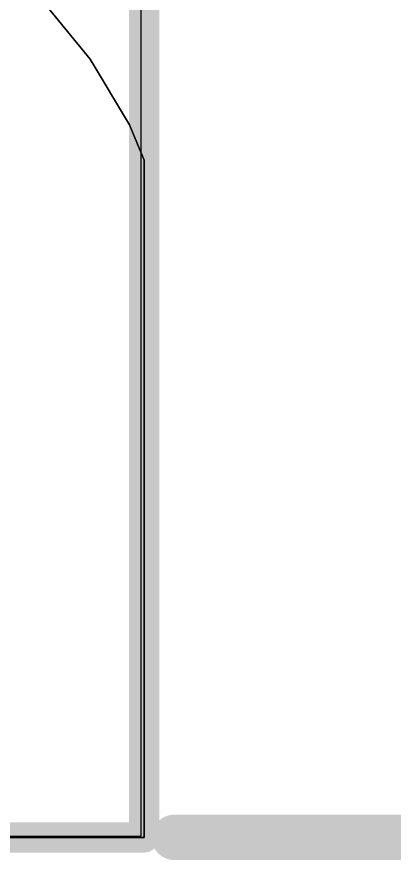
# Model space of a CAD drawing. Header units: inches. Extents: x 0 to 198, y 0 to 199.
# Drawn here: x 6.2572 to 6.3817, y -0.0075 to 0.2704 of the extents above; entities that cross this region are included whole.
import ezdxf

# ---------------------------------------------------------------- set-up
doc = ezdxf.new("R2010")
doc.units = ezdxf.units.IN
doc.header["$MEASUREMENT"] = 0
for name, color, linetype in [('Board Outline', 216, 'Continuous'), ('Bottom Layer', 5, 'Continuous'), ('Bottom Solder', 6, 'Continuous'), ('Dimensions', 6, 'Continuous'), ('Multi-Layer', 9, 'Continuous'), ('Top Layer', 1, 'Continuous'), ('Top Solder', 216, 'Continuous')]:
    doc.layers.add(name, color=color, linetype=linetype)

msp = doc.modelspace()

# ---------------------------------------------------------------- linework, layer by layer
at = {"layer": 'Board Outline'}
for points in [[(6.29921, 0, 0.01, 0.01, 0), (6.29921, 4.72441, 0.01, 0.01, 0)], [(0, 0, 0.01, 0.01, 0), (6.29921, 0, 0.01, 0.01, 0)]]:
    msp.add_lwpolyline(points, format="xyseb", dxfattribs=at)
msp.add_lwpolyline([(6.29671, 0, 0.005, 0.005, 1), (6.30171, 0, 0.005, 0.005, 1)], format="xyseb", close=True, dxfattribs=at)
msp.add_lwpolyline([(6.29671, 0, 0.005, 0.005, 1), (6.30171, 0, 0.005, 0.005, 1)], format="xyseb", close=True, dxfattribs=at)
at = {"layer": 'Bottom Layer'}
for p, q in [((6.28143, 0.25649), (6.26544, 0.27598)), ((6.29439, 0.23487), (6.28143, 0.25649)), ((6.29921, 0.22323), (6.29439, 0.23487)), ((6.29921, 0), (6.29921, 0.22323)), ((6.07598, 0), (6.29921, 0))]:
    msp.add_line(p, q, dxfattribs=at)
at = {"layer": 'Bottom Solder'}
for p, q in [((6.28143, 0.25649), (6.26544, 0.27598)), ((6.29439, 0.23487), (6.28143, 0.25649)), ((6.29921, 0.22323), (6.29439, 0.23487)), ((6.29921, 0), (6.29921, 0.22323)), ((6.07598, 0), (6.29921, 0))]:
    msp.add_line(p, q, dxfattribs=at)
at = {"layer": 'Dimensions'}
msp.add_lwpolyline([(6.30921, 0, 0.015, 0.015, 0), (6.89773, 0, 0.015, 0.015, 0)], format="xyseb", dxfattribs=at)
msp.add_lwpolyline([(6.30546, 0, 0.0075, 0.0075, 1), (6.31296, 0, 0.0075, 0.0075, 1)], format="xyseb", close=True, dxfattribs=at)
at = {"layer": 'Multi-Layer'}
for p, q in [((6.29823, 0.00049), (6.29823, 0.31471)), ((5.99467, 0), (6.29823, 0.00049))]:
    msp.add_line(p, q, dxfattribs=at)
at = {"layer": 'Top Layer'}
for p, q in [((6.28143, 0.25649), (6.26544, 0.27598)), ((6.29439, 0.23487), (6.28143, 0.25649)), ((6.29921, 0.22323), (6.29439, 0.23487)), ((6.29921, 0), (6.29921, 0.22323)), ((6.07598, 0), (6.29921, 0))]:
    msp.add_line(p, q, dxfattribs=at)
at = {"layer": 'Top Solder'}
for p, q in [((6.26544, 0.27598), (6.28143, 0.25649)), ((6.28143, 0.25649), (6.29439, 0.23488)), ((6.29439, 0.23488), (6.29921, 0.22323)), ((6.29921, 0.22323), (6.29921, 0.22323)), ((6.29921, 0.22323), (6.29921, 0)), ((6.29921, 0), (6.07598, 0))]:
    msp.add_line(p, q, dxfattribs=at)

doc.saveas('drawing.dxf')
